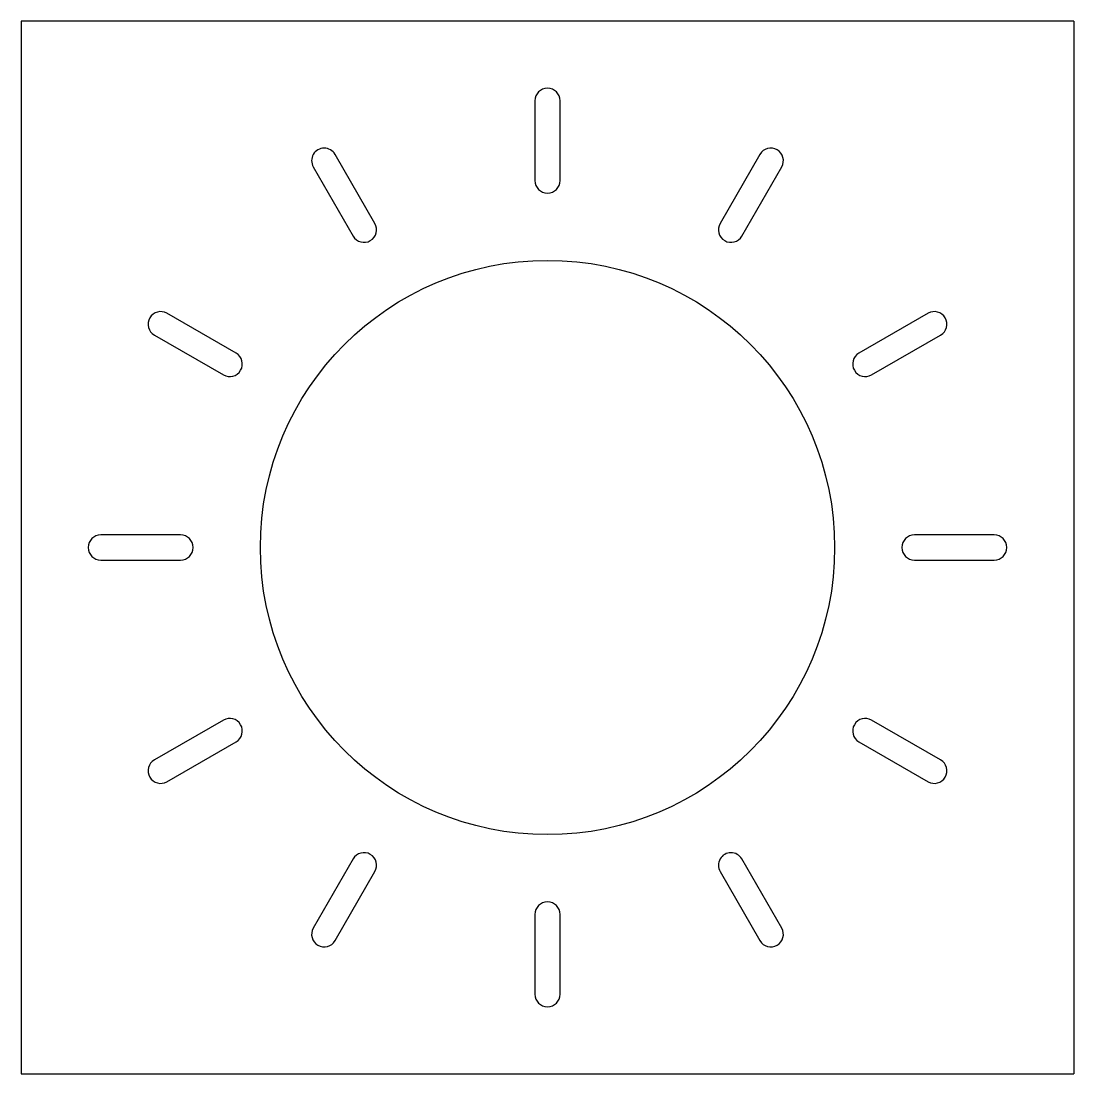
# Model space of a CAD drawing. Header units: millimetres. Extents: x 1440 to 4320, y -880 to 0.
# Drawn here: x 3440 to 4320, y -880 to 0 of the extents above; entities that cross this region are included whole.
import ezdxf

# ---------------------------------------------------------------- set-up
doc = ezdxf.new("R2010")
doc.units = ezdxf.units.MM
doc.header["$LTSCALE"] = 10
doc.header["$MEASUREMENT"] = 0
doc.layers.add('Outer Face', color=253, linetype='Continuous')

msp = doc.modelspace()

# ---------------------------------------------------------------- linework, layer by layer
at = {"layer": 'Outer Face'}
for p, q in [((4320, 0), (3440, 0)), ((4320, 0), (4320, -880)), ((3440, 0), (3440, -880)), ((3440, -880), (4320, -880))]:
    msp.add_line(p, q, dxfattribs=at)
for points in [[(3890.5, -133.33), (3890.5, -66.67, 1), (3869.5, -66.67), (3869.5, -133.33, 1)], [(3735.76, -169.17), (3702.43, -111.43, 1), (3684.24, -121.93), (3717.57, -179.67, 1)], [(4042.43, -179.67), (4075.76, -121.93, 1), (4057.57, -111.43), (4024.24, -169.17, 1)], [(3619.67, -277.57), (3561.93, -244.24, 1), (3551.43, -262.43), (3609.17, -295.76, 1)], [(4150.83, -295.76), (4208.57, -262.43, 1), (4198.07, -244.24), (4140.33, -277.57, 1)], [(3573.33, -429.5), (3506.67, -429.5, 1), (3506.67, -450.5), (3573.33, -450.5, 1)], [(4186.67, -450.5), (4253.33, -450.5, 1), (4253.33, -429.5), (4186.67, -429.5, 1)], [(3609.17, -584.24), (3551.43, -617.57, 1), (3561.93, -635.76), (3619.67, -602.43, 1)], [(4140.33, -602.43), (4198.07, -635.76, 1), (4208.57, -617.57), (4150.83, -584.24, 1)], [(3717.57, -700.33), (3684.24, -758.07, 1), (3702.43, -768.57), (3735.76, -710.83, 1)], [(4024.24, -710.83), (4057.57, -768.57, 1), (4075.76, -758.07), (4042.43, -700.33, 1)], [(3869.5, -746.67), (3869.5, -813.33, 1), (3890.5, -813.33), (3890.5, -746.67, 1)]]:
    msp.add_lwpolyline(points, format="xyb", close=True, dxfattribs=at)
msp.add_circle((3880, -440), 240, dxfattribs=at)

doc.saveas('drawing.dxf')
